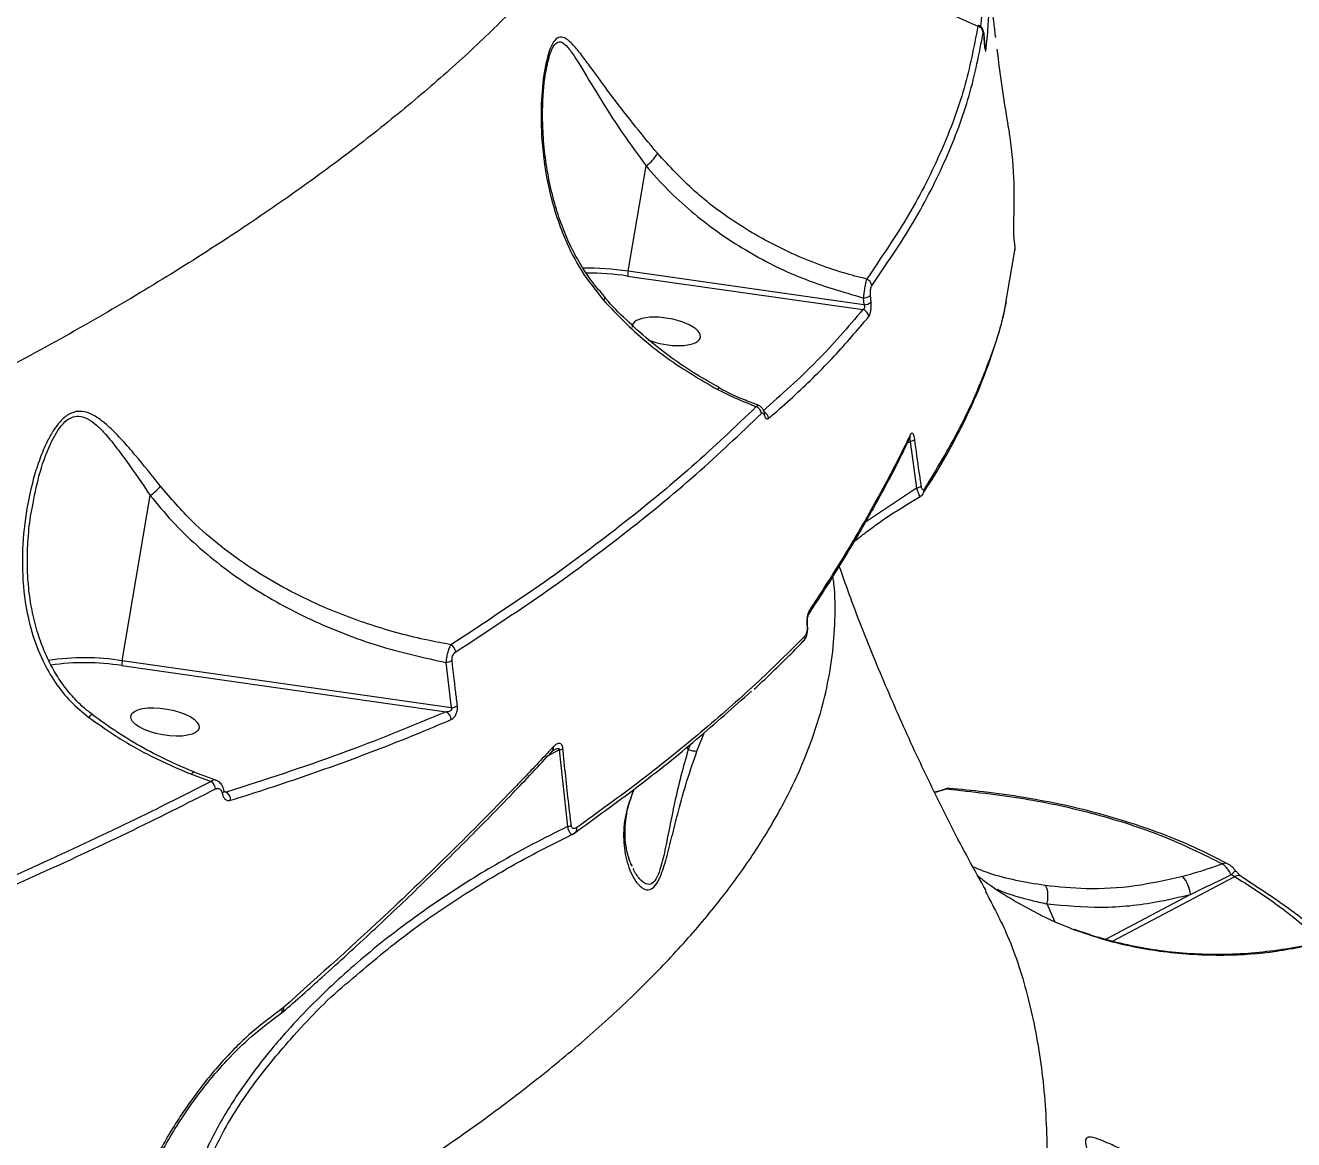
# Model space of a CAD drawing. Header units: millimetres. Extents: x -6328 to 5334, y -5037 to 4112.
# Drawn here: x -2834 to -2663.2, y 475 to 625.1 of the extents above; entities that cross this region are included whole.
import ezdxf

# ---------------------------------------------------------------- set-up
doc = ezdxf.new("R2010")
doc.units = ezdxf.units.MM
for name, color, linetype in [('DIKOM_ЗОНА', 80, 'Continuous'), ('DIKOM_ОБЪЕКТ', 7, 'Continuous'), ('DIKOM_РАЗМЕР_ЗОНА', 7, 'Continuous'), ('DIKOM_РАЗМЕР_ОБЪЕКТА', 7, 'Continuous')]:
    doc.layers.add(name, color=color, linetype=linetype)
doc.styles.add('style1', font='arial.ttf', dxfattribs={"width": 0.8})
doc.dimstyles.new('1-50', dxfattribs={"dimtxt": 300, "dimasz": 200, "dimexe": 100, "dimexo": 0, "dimgap": 100, "dimtad": 1, "dimtxsty": 'style1', "dimcen": 200, "dimclrd": 7, "dimclre": 7, "dimclrt": 7, "dimadec": 1, "dimazin": 2, "dimtfac": 1, "dimtmove": 0, "dimatfit": 2, "dimfxl": 0, "dimlwd": 25, "dimlwe": 18, "dimarcsym": 0})

# ---------------------------------------------------------------- blocks, each defined once
blk = doc.blocks.new('*D0')
at = {"layer": 'Defpoints', "color": 0, "transparency": 16777216}
for p in [(-3539.45, 760.32), (3333.52, 448.13), (3333.52, -4437.11)]:
    blk.add_point(p, dxfattribs=at)
at = {"layer": 'DIKOM_РАЗМЕР_ОБЪЕКТА', "color": 7, "lineweight": 18, "transparency": 16777216}
for p, q in [((-3539.45, 760.32), (-3539.45, -4537.11)), ((3333.52, 448.13), (3333.52, -4537.11))]:
    blk.add_line(p, q, dxfattribs=at)
at = {"layer": 'DIKOM_РАЗМЕР_ОБЪЕКТА', "color": 7, "lineweight": 25, "transparency": 16777216}
blk.add_line((-3339.45, -4437.11), (3133.52, -4437.11), dxfattribs=at)
at = {"layer": 'DIKOM_РАЗМЕР_ОБЪЕКТА', "color": 7, "transparency": 16777216}
for points in [[(-3339.45, -4403.77), (-3339.45, -4470.44), (-3539.45, -4437.11)], [(3133.52, -4403.77), (3133.52, -4470.44), (3333.52, -4437.11)]]:
    blk.add_solid(points, dxfattribs=at)
at = {"layer": 'DIKOM_РАЗМЕР_ОБЪЕКТА', "color": 7, "transparency": 16777216, "insert": (-102.96, -4183.94), "char_height": 300, "attachment_point": 5, "style": 'style1'}
blk.add_mtext('6900', dxfattribs=at)
blk = doc.blocks.new('*D1')
at = {"layer": 'Defpoints', "color": 0, "transparency": 16777216}
for p in [(-5040.91, 625.75), (5333.52, 448.13), (5333.52, -4936.78)]:
    blk.add_point(p, dxfattribs=at)
at = {"layer": 'DIKOM_РАЗМЕР_ЗОНА', "color": 7, "lineweight": 18, "transparency": 16777216}
for p, q in [((-5040.91, 625.75), (-5040.91, -5036.78)), ((5333.52, 448.13), (5333.52, -5036.78))]:
    blk.add_line(p, q, dxfattribs=at)
at = {"layer": 'DIKOM_РАЗМЕР_ЗОНА', "color": 7, "lineweight": 25, "transparency": 16777216}
blk.add_line((-4840.91, -4936.78), (5133.52, -4936.78), dxfattribs=at)
at = {"layer": 'DIKOM_РАЗМЕР_ЗОНА', "color": 7, "transparency": 16777216}
for points in [[(-4840.91, -4903.45), (-4840.91, -4970.11), (-5040.91, -4936.78)], [(5133.52, -4903.45), (5133.52, -4970.11), (5333.52, -4936.78)]]:
    blk.add_solid(points, dxfattribs=at)
at = {"layer": 'DIKOM_РАЗМЕР_ЗОНА', "color": 7, "transparency": 16777216, "insert": (-104.69, -4683.61), "char_height": 300, "attachment_point": 5, "style": 'style1'}
blk.add_mtext('10400', dxfattribs=at)
blk = doc.blocks.new('*D2')
at = {"layer": 'Defpoints', "color": 0, "transparency": 16777216}
for p in [(-5303.77, 2121.42), (-1621.11, 2121.42), (560.33, -2395.62)]:
    blk.add_point(p, dxfattribs=at)
at = {"layer": 'DIKOM_РАЗМЕР_ОБЪЕКТА', "color": 7, "lineweight": 18, "transparency": 16777216}
for p, q in [((-1621.11, 2121.42), (-5403.77, 2121.42)), ((560.33, -2395.62), (-5403.77, -2395.62))]:
    blk.add_line(p, q, dxfattribs=at)
at = {"layer": 'DIKOM_РАЗМЕР_ОБЪЕКТА', "color": 7, "lineweight": 25, "transparency": 16777216}
blk.add_line((-5303.77, -2195.62), (-5303.77, 1921.42), dxfattribs=at)
at = {"layer": 'DIKOM_РАЗМЕР_ОБЪЕКТА', "color": 7, "transparency": 16777216}
for points in [[(-5337.11, 1921.42), (-5270.44, 1921.42), (-5303.77, 2121.42)], [(-5337.11, -2195.62), (-5270.44, -2195.62), (-5303.77, -2395.62)]]:
    blk.add_solid(points, dxfattribs=at)
at = {"layer": 'DIKOM_РАЗМЕР_ОБЪЕКТА', "color": 7, "transparency": 16777216, "insert": (-5556.94, -137.1), "char_height": 300, "attachment_point": 5, "rotation": 90, "style": 'style1'}
blk.add_mtext('4500', dxfattribs=at)
blk = doc.blocks.new('*D3')
at = {"layer": 'Defpoints', "color": 0, "transparency": 16777216}
for p in [(-1814.92, 4111.71), (-5877.98, -3895.62), (33.33, -3895.62)]:
    blk.add_point(p, dxfattribs=at)
at = {"layer": 'DIKOM_РАЗМЕР_ЗОНА', "color": 7, "lineweight": 18, "transparency": 16777216}
for p, q in [((-1814.92, 4111.71), (-5977.98, 4111.71)), ((33.33, -3895.62), (-5977.98, -3895.62))]:
    blk.add_line(p, q, dxfattribs=at)
at = {"layer": 'DIKOM_РАЗМЕР_ЗОНА', "color": 7, "lineweight": 25, "transparency": 16777216}
blk.add_line((-5877.98, 3911.71), (-5877.98, -3695.62), dxfattribs=at)
at = {"layer": 'DIKOM_РАЗМЕР_ЗОНА', "color": 7, "transparency": 16777216}
for points in [[(-5911.31, 3911.71), (-5844.65, 3911.71), (-5877.98, 4111.71)], [(-5911.31, -3695.62), (-5844.65, -3695.62), (-5877.98, -3895.62)]]:
    blk.add_solid(points, dxfattribs=at)
at = {"layer": 'DIKOM_РАЗМЕР_ЗОНА', "color": 7, "transparency": 16777216, "insert": (-6131.15, 108.05), "char_height": 300, "attachment_point": 5, "rotation": 90, "style": 'style1'}
blk.add_mtext('8000', dxfattribs=at)

msp = doc.modelspace()

# ---------------------------------------------------------------- linework, layer by layer
at = {"layer": 'DIKOM_ЗОНА', "color": 3, "lineweight": 15}
msp.add_lwpolyline([(-2227.791, 4022.501, -0.4004134), (-924.694, 3567.218), (-783.266, 3290.817), (-574.315, 2882.448, 0.2815691), (-351.757, 2746.326), (3559.672, 2746.326, -0.2314536), (4743.738, 2167.188, -0.5747587), (2938.453, -2322.602, 0.3441492), (2725.867, -2545.064, -0.3852766), (1233.33, -3895.616), (300.314, -3895.616, -0.3636017), (-860.648, -2922.741, 0.3636017), (-1106.793, -2716.473), (-1724.025, -2716.473, -0.3491545), (-2514.764, -2087.631, 0.3242764), (-2736.03, -1894.92, -0.3882716), (-5040.908, 625.746), (-5040.908, 2102.661, -0.2943872), (-4453.774, 3013.453), (-2227.791, 4022.501)], format="xyb", dxfattribs=at)
at = {"layer": 'DIKOM_ОБЪЕКТ', "color": 7, "linetype": 'Continuous', "lineweight": 15}
for p, q in [((-2704.899, 623.553), (-2704.9, 623.528)), ((-2704.9, 623.528), (-2704.83, 622.57)), ((-2704.826, 622.596), (-2704.898, 623.553)), ((-2704.829, 622.596), (-2704.83, 622.57)), ((-2752.829, 591.961), (-2750.429, 606.144)), ((-2700.772, 595.02), (-2701.909, 588.214)), ((-2700.768, 594.783), (-2700.761, 594.818)), ((-2752.907, 591.308), (-2721.225, 586.786)), ((-2721.08, 587.429), (-2752.829, 591.961)), ((-2721.163, 588.36), (-2721.08, 587.429)), ((-2720.12, 587.793), (-2720.203, 588.722)), ((-2715.223, 568.825), (-2714.87, 569.013)), ((-2714.906, 569.432), (-2714.916, 569.412)), ((-2714.87, 569.013), (-2713.984, 562.73)), ((-2713.984, 562.73), (-2720.874, 558.151)), ((-2820.969, 539.47), (-2817.197, 561.757)), ((-2729.234, 542.092), (-2729.251, 542.075)), ((-2821.046, 538.818), (-2777.353, 532.582)), ((-2776.653, 533.145), (-2820.969, 539.47)), ((-2777.37, 539.246), (-2776.653, 533.145)), ((-2743.564, 527.314), (-2742.531, 529.844)), ((-2744.742, 527.511), (-2744.896, 527.865)), ((-2744.445, 528.226), (-2744.742, 527.511)), ((-2763.601, 526.692), (-2762.135, 527.468)), ((-2762.135, 527.468), (-2761.013, 517.125)), ((-2808.387, 523.403), (-2811.316, 524.465)), ((-2811.666, 524.188), (-2808.986, 523.211)), ((-2806.97, 521.768), (-2807.24, 521.844)), ((-2711.563, 521.725), (-2709.966, 522.203)), ((-2760.313, 516.085), (-2760.272, 516.116)), ((-2752.301, 511.825), (-2752.406, 512.069)), ((-2687.61, 501.701), (-2671.141, 510.42)), ((-2677.114, 507.998), (-2688.563, 501.936)), ((-2695.374, 504.329), (-2696.417, 506.726)), ((-2799.69, 491.901), (-2799.275, 492.213)), ((-2799.271, 492.748), (-2799.49, 492.573)), ((-2799.241, 492.774), (-2799.271, 492.748))]:
    msp.add_line(p, q, dxfattribs=at)
at = {"layer": 'DIKOM_ОБЪЕКТ', "color": 7, "linetype": 'Continuous', "lineweight": 15, "flags": 128}
for points in [[(-2700.772, 595.02), (-2700.759, 594.877), (-2700.764, 594.783)], [(-2740.546, 576.191), (-2740.578, 576.193), (-2740.67, 576.14), (-2740.795, 576.016)], [(-2728.749, 544.261), (-2728.687, 544.333), (-2728.678, 544.38)], [(-2807.266, 521.942), (-2807.265, 521.922), (-2807.29, 521.816), (-2807.371, 521.708), (-2807.504, 521.605)], [(-2671.633, 510.655), (-2671.495, 510.775), (-2671.367, 510.887), (-2671.254, 510.985), (-2671.159, 511.066), (-2671.087, 511.128), (-2671.041, 511.167), (-2671.02, 511.184), (-2671.027, 511.177)]]:
    msp.add_lwpolyline(points, dxfattribs=at)
at = {"layer": 'DIKOM_ОБЪЕКТ', "color": 7, "linetype": 'Continuous', "lineweight": 15}
for centre, radius, start, end in [((-2705.987, 624.019), 0.973, 5.5219, 75.38243), ((-2705.525, 621.653), 0.884, 5.01788, 30.97249), ((-2752.817, 609.862), 4.419, 302.71977, 332.86501), ((-2758.315, 554.432), 37.927, 81.68456, 90.92649), ((-2758.249, 554.675), 37.021, 81.70281, 90.31365), ((-2747.542, 591.005), 5.373, 169.75549, 176.76355), ((-2721.082, 589.888), 1.071, 5.83297, 70.0994), ((-2756.675, 588.71), 0.82, 308.46897, 329.93022), ((-2721.133, 589.738), 1.378, 268.75595, 312.47186), ((-2721.054, 588.81), 1.381, 268.92086, 312.57984), ((-2721.491, 585.743), 1.076, 5.57631, 75.67839), ((-2736.018, 572.67), 1.129, 5.89464, 67.0504), ((-2735.039, 572.044), 1.109, 4.12241, 60.52963), ((-2734.939, 572.744), 0.501, 333.61387, 14.57481), ((-2715.585, 569.755), 0.752, 334.56158, 10.84649), ((-2715.035, 570.189), 1.188, 278.0035, 312.08746), ((-2820.01, 566.23), 5.284, 302.16225, 322.34037), ((-2714.173, 563.911), 1.195, 279.08642, 313.14822), ((-2713.809, 562.443), 0.837, 325.94575, 9.85908), ((-2729.106, 546.105), 0.701, 326.32472, 14.02262), ((-2777.328, 540.535), 1.269, 5.87033, 60.26221), ((-2729.821, 542.646), 0.807, 316.65797, 10.37789), ((-2826.125, 507.349), 32.533, 80.88166, 98.47398), ((-2826.055, 506.996), 32.214, 81.05492, 98.13117), ((-2815.682, 538.515), 5.373, 169.75549, 176.76355), ((-2777.475, 541.08), 1.837, 273.28126, 300.45479), ((-2776.791, 534.994), 1.855, 274.26148, 301.27907), ((-2824.496, 531.264), 1.118, 119.0468, 149.34162), ((-2777.87, 531.515), 1.185, 1.3529, 64.16724), ((-2763.528, 527.664), 0.621, 319.14871, 17.90034), ((-2762.413, 529.163), 1.718, 279.3065, 297.71529), ((-2743.673, 530.281), 2.968, 248.90102, 272.10401), ((-2811.235, 524.011), 0.466, 99.12487, 157.60723), ((-2809.774, 522.07), 1.387, 5.78928, 55.39464), ((-2807.6, 520.711), 1.231, 358.5562, 59.18744), ((-2709.616, 521.508), 0.779, 86.42794, 116.75183), ((-2761.336, 518.81), 1.716, 280.86079, 299.36131), ((-2760.492, 516.829), 0.742, 307.49531, 12.49484), ((-2672.426, 511.299), 0.886, 62.61778, 112.96749), ((-2681.464, 507.583), 4.369, 5.45093, 40.39051), ((-2670.692, 509.662), 0.881, 59.91089, 120.62894), ((-2670.672, 509.733), 0.81, 37.0958, 58.61629), ((-2799.772, 492.506), 0.557, 319.00546, 25.73313), ((-2799.764, 492.536), 0.574, 319.16315, 24.48369)]:
    msp.add_arc(centre, radius, start, end, dxfattribs=at)
for start_param, end_param in [(3.0476934, 6.3965996), (1.071861, 3.0476934)]:
    msp.add_ellipse((-2747.697, 583.845), major_axis=(-4.6, 0.794), ratio=0.3793946, start_param=start_param, end_param=end_param, dxfattribs=at)
msp.add_ellipse((-2815.214, 531.224), major_axis=(-4.6, 0.794), ratio=0.3793946, dxfattribs=at)
for points, knots in [([(-2741.589, 676.947), (-2741.65, 676.049), (-2741.805, 673.735), (-2742.483, 669.949), (-2743.702, 665.101), (-2745.871, 658.955), (-2749.485, 651.468), (-2754.756, 643.121), (-2761.322, 634.68), (-2768.387, 627.034), (-2775.523, 620.226), (-2782.379, 614.27), (-2789.863, 608.307), (-2797.966, 602.354), (-2806.715, 596.402), (-2816.073, 590.485), (-2826.039, 584.612), (-2836.381, 578.918), (-2847.046, 573.412), (-2857.997, 568.093), (-2869.405, 562.878), (-2880.303, 558.184), (-2890.542, 553.998), (-2900.033, 550.287), (-2909.75, 546.659), (-2920.806, 542.698), (-2928.784, 540.033), (-2933.358, 538.505)], [0, 0, 0, 0, 0.0193781, 0.0499791, 0.08058, 0.1217409, 0.1783295, 0.2351182, 0.2923133, 0.3497134, 0.3899824, 0.4303929, 0.4708743, 0.5118681, 0.552935, 0.5945227, 0.6361858, 0.6780004, 0.7177187, 0.7574371, 0.7974154, 0.8373938, 0.8677486, 0.8981035, 0.9285727, 0.9590419, 1, 1, 1, 1]), ([(-2732.246, 645.984), (-2731.464, 644.908), (-2729.114, 641.674), (-2724.482, 636.714), (-2718.468, 631.784), (-2712.164, 627.784), (-2707.894, 625.907), (-2705.741, 624.96)], [0, 0, 0, 0, 0.1161126, 0.348861, 0.5873476, 0.791863, 1, 1, 1, 1]), ([(-2705.676, 639.132), (-2705.37, 636.339), (-2704.846, 631.552), (-2705.212, 626.889), (-2705.365, 624.947)], [0, 0, 0, 0, 0.5834483, 1, 1, 1, 1]), ([(-2704.645, 621.73), (-2704.615, 621.991), (-2704.468, 623.296), (-2704.208, 626.679), (-2704.142, 631.927), (-2704.603, 636.182), (-2704.833, 638.311)], [0, 0, 0, 0, 0.0480633, 0.2403249, 0.6198809, 1, 1, 1, 1]), ([(-2703.328, 623.427), (-2703.403, 624.058), (-2703.819, 627.581), (-2704.209, 631.276), (-2704.404, 634.299), (-2704.415, 634.481)], [0, 0, 0, 0, 0.1703136, 0.9500213, 1, 1, 1, 1]), ([(-2748.885, 607.846), (-2750.025, 609.218), (-2752.34, 611.999), (-2755.317, 615.894), (-2757.509, 618.92), (-2759.096, 621.074), (-2760.259, 622.513), (-2761.291, 623.447), (-2762.191, 623.568), (-2762.89, 622.943), (-2763.42, 621.815), (-2763.818, 620.445), (-2764.293, 618.075), (-2764.623, 614.437), (-2764.526, 609.047), (-2763.81, 604.044), (-2762.612, 599.598), (-2761.237, 595.91), (-2759.247, 591.916), (-2757.202, 589.363), (-2756.164, 588.067)], [0, 0, 0, 0, 0.0820687, 0.1664748, 0.2508371, 0.2940036, 0.3376005, 0.3839912, 0.4157853, 0.4428447, 0.469835, 0.4939799, 0.5187256, 0.588613, 0.6603826, 0.7589133, 0.8094734, 0.8604908, 0.9291629, 1, 1, 1, 1]), ([(-2705.741, 624.96), (-2706.269, 622.183), (-2707.327, 616.619), (-2710.523, 608.13), (-2714.809, 599.548), (-2718.746, 593.782), (-2720.718, 590.895)], [0, 0, 0, 0, 0.2481019, 0.4969506, 0.748088, 1, 1, 1, 1]), ([(-2720.017, 589.997), (-2718.071, 592.845), (-2714.173, 598.549), (-2709.877, 607.101), (-2706.634, 615.647), (-2705.557, 621.288), (-2705.018, 624.112)], [0, 0, 0, 0, 0.248104, 0.4969539, 0.7480901, 1, 1, 1, 1]), ([(-2705.628, 625.04), (-2705.644, 625.051), (-2705.675, 625.07), (-2705.719, 624.996), (-2705.741, 624.96)], [0, 0, 0, 0, 0.5161268, 1, 1, 1, 1]), ([(-2704.9, 623.55), (-2704.902, 623.59), (-2704.915, 623.786), (-2704.947, 624.066), (-2704.982, 624.294), (-2705.058, 624.529), (-2705.178, 624.741), (-2705.362, 624.94), (-2705.535, 625.017), (-2705.618, 625.055)], [0, 0, 0, 0, 0.0601178, 0.2983309, 0.5011065, 0.6064502, 0.7212531, 0.8669135, 1, 1, 1, 1]), ([(-2705.018, 624.112), (-2705.013, 624.135), (-2705.003, 624.189), (-2704.981, 624.18), (-2704.954, 624.063), (-2704.925, 623.839), (-2704.909, 623.631), (-2704.9, 623.528)], [0, 0, 0, 0, 0.1487883, 0.348726, 0.5573402, 0.7790756, 1, 1, 1, 1]), ([(-2763.894, 618.899), (-2763.728, 619.742), (-2763.468, 621.067), (-2762.874, 622.388), (-2762.273, 622.947), (-2761.543, 622.768), (-2760.703, 621.852), (-2759.745, 620.408), (-2758.325, 618.053), (-2756.364, 614.777), (-2753.642, 610.569), (-2751.508, 607.63), (-2750.429, 606.144)], [0, 0, 0, 0, 0.0823651, 0.1295199, 0.1762862, 0.2328068, 0.3085654, 0.3940863, 0.4808239, 0.6591734, 0.8276746, 1, 1, 1, 1]), ([(-2704.749, 621.887), (-2704.749, 621.886), (-2704.748, 621.881), (-2704.754, 621.908), (-2704.768, 621.988), (-2704.793, 622.181), (-2704.816, 622.408), (-2704.827, 622.581), (-2704.83, 622.627)], [0, 0, 0, 0, 0.0037152, 0.1222603, 0.2989699, 0.5456424, 0.8800228, 1, 1, 1, 1]), ([(-2704.83, 622.57), (-2704.818, 622.42), (-2704.793, 622.121), (-2704.748, 621.793), (-2704.705, 621.613), (-2704.668, 621.586), (-2704.652, 621.683), (-2704.645, 621.73)], [0, 0, 0, 0, 0.2064329, 0.4133682, 0.6142245, 0.8134774, 1, 1, 1, 1]), ([(-2701.671, 611.829), (-2701.95, 613.498), (-2702.504, 616.816), (-2702.924, 620.195), (-2703.132, 621.873)], [0, 0, 0, 0, 0.5032607, 1, 1, 1, 1]), ([(-2755.87, 588.378), (-2756.375, 588.954), (-2757.486, 590.22), (-2758.984, 592.392), (-2760.389, 594.85), (-2761.559, 597.511), (-2762.567, 600.398), (-2763.38, 603.528), (-2763.976, 606.909), (-2764.309, 610.236), (-2764.395, 613.33), (-2764.28, 615.917), (-2764.1, 617.758), (-2763.939, 618.657), (-2763.896, 618.897)], [0, 0, 0, 0, 0.0686505, 0.1509619, 0.2360742, 0.3230728, 0.4131735, 0.5131432, 0.6176146, 0.727909, 0.8211727, 0.9056495, 0.9747718, 1, 1, 1, 1]), ([(-2701.725, 611.82), (-2701.626, 611.214), (-2701.198, 608.595), (-2700.801, 603.817), (-2700.901, 599.502), (-2700.951, 597.343)], [0, 0, 0, 0, 0.1306919, 0.5650238, 1, 1, 1, 1]), ([(-2720.718, 590.895), (-2721.766, 591.168), (-2725.383, 592.111), (-2731.398, 594.427), (-2738.117, 598.171), (-2744.079, 602.641), (-2747.272, 606.1), (-2748.885, 607.846)], [0, 0, 0, 0, 0.0953049, 0.3289405, 0.5680093, 0.7817927, 1, 1, 1, 1]), ([(-2750.429, 606.144), (-2749.485, 605.074), (-2747.591, 602.927), (-2744.357, 599.976), (-2740.84, 597.235), (-2735.971, 594.076), (-2729.5, 590.786), (-2723.965, 589.176), (-2721.163, 588.36)], [0, 0, 0, 0, 0.1259502, 0.2528128, 0.3825023, 0.5131454, 0.7535727, 1, 1, 1, 1]), ([(-2700.951, 597.343), (-2700.952, 597.259), (-2700.953, 597.09), (-2700.923, 596.672), (-2700.883, 596.285), (-2700.853, 596.051), (-2700.844, 595.984)], [0, 0, 0, 0, 0.2927471, 0.5849578, 0.8819794, 1, 1, 1, 1]), ([(-2700.844, 595.984), (-2700.834, 595.909), (-2700.81, 595.72), (-2700.783, 595.439), (-2700.766, 595.172), (-2700.77, 595.071), (-2700.772, 595.02)], [0, 0, 0, 0, 0.1835804, 0.4626516, 0.7309778, 1, 1, 1, 1]), ([(-2720.718, 590.895), (-2720.751, 590.784), (-2720.819, 590.56), (-2720.934, 590.011), (-2721.041, 589.378), (-2721.119, 588.804), (-2721.151, 588.48), (-2721.163, 588.36)], [0, 0, 0, 0, 0.2193575, 0.4388247, 0.6560351, 0.873298, 1, 1, 1, 1]), ([(-2720.203, 588.722), (-2720.208, 588.809), (-2720.22, 588.992), (-2720.207, 589.296), (-2720.167, 589.594), (-2720.101, 589.849), (-2720.045, 589.947), (-2720.017, 589.997)], [0, 0, 0, 0, 0.1798431, 0.3800933, 0.581207, 0.7906976, 1, 1, 1, 1]), ([(-2756.164, 588.067), (-2755.252, 587.094), (-2752.578, 584.239), (-2747.542, 579.971), (-2743.063, 577.345), (-2740.795, 576.016)], [0, 0, 0, 0, 0.2035485, 0.5968373, 1, 1, 1, 1]), ([(-2740.517, 576.239), (-2741.569, 576.824), (-2743.771, 578.051), (-2746.967, 580.228), (-2750.128, 582.677), (-2753.096, 585.373), (-2755.022, 587.278), (-2755.903, 588.315), (-2755.92, 588.335)], [0, 0, 0, 0, 0.1846375, 0.3865864, 0.5894432, 0.7927859, 0.9960492, 1, 1, 1, 1]), ([(-2720.42, 585.848), (-2720.374, 585.921), (-2720.282, 586.067), (-2720.177, 586.459), (-2720.113, 586.92), (-2720.093, 587.387), (-2720.112, 587.664), (-2720.12, 587.793)], [0, 0, 0, 0, 0.2131431, 0.4264747, 0.630601, 0.8289228, 1, 1, 1, 1]), ([(-2713.021, 562.184), (-2712.522, 562.947), (-2711.081, 565.153), (-2709.031, 568.798), (-2706.855, 573.112), (-2705.004, 577.405), (-2703.486, 581.675), (-2702.444, 585.169), (-2702.023, 587.232), (-2701.889, 587.888)], [0, 0, 0, 0, 0.088592, 0.2561787, 0.4235739, 0.590439, 0.7566509, 0.9227228, 1, 1, 1, 1]), ([(-2701.909, 588.214), (-2701.969, 587.833), (-2702.452, 584.798), (-2704.467, 579.001), (-2707.944, 570.835), (-2711.302, 565.338), (-2712.984, 562.586)], [0, 0, 0, 0, 0.0452783, 0.3614632, 0.680286, 1, 1, 1, 1]), ([(-2721.225, 586.786), (-2723.224, 584.439), (-2727.226, 579.739), (-2732.21, 575.316), (-2734.705, 573.102)], [0, 0, 0, 0, 0.4993566, 1, 1, 1, 1]), ([(-2721.08, 587.429), (-2721.058, 587.384), (-2721.019, 587.305), (-2720.998, 587.198), (-2720.993, 587.101), (-2721.002, 587.034), (-2721.03, 586.949), (-2721.062, 586.898), (-2721.129, 586.828), (-2721.182, 586.805), (-2721.225, 586.786)], [0, 0, 0, 0, 0.1793224, 0.3191654, 0.36903, 0.5165529, 0.5564664, 0.716577, 0.7656539, 1, 1, 1, 1]), ([(-2733.932, 572.123), (-2733.685, 572.335), (-2732.451, 573.39), (-2729.377, 576.146), (-2724.967, 580.47), (-2721.936, 584.054), (-2720.42, 585.848)], [0, 0, 0, 0, 0.0480628, 0.2403225, 0.6198794, 1, 1, 1, 1]), ([(-2740.795, 576.016), (-2739.309, 575.296), (-2737.594, 574.466), (-2735.815, 573.799), (-2735.578, 573.71)], [0, 0, 0, 0, 0.8666345, 1, 1, 1, 1]), ([(-2735.273, 573.889), (-2735.951, 574.139), (-2737.586, 574.742), (-2739.342, 575.54), (-2740.386, 576.114), (-2740.536, 576.197)], [0, 0, 0, 0, 0.3775995, 0.9102697, 1, 1, 1, 1]), ([(-2815.827, 563.001), (-2816.964, 564.434), (-2818.685, 566.601), (-2820.941, 569.182), (-2822.507, 570.794), (-2823.956, 572.022), (-2825.312, 572.854), (-2826.788, 573.22), (-2828.262, 572.748), (-2829.477, 571.611), (-2830.438, 570.231), (-2831.354, 568.492), (-2832.214, 566.365), (-2833.248, 563.035), (-2834.143, 558.598), (-2834.559, 553.052), (-2834.225, 547.91), (-2833.239, 543.33), (-2831.871, 539.691), (-2830.06, 536.536), (-2828.007, 533.927), (-2826.29, 532.517), (-2825.458, 531.834)], [0, 0, 0, 0, 0.0866941, 0.1311764, 0.1760726, 0.2081975, 0.2409001, 0.2744194, 0.3082509, 0.337742, 0.3650519, 0.393035, 0.4327007, 0.4727589, 0.5545429, 0.6396923, 0.7264108, 0.7889965, 0.8528476, 0.9020912, 0.9525885, 1, 1, 1, 1]), ([(-2833.077, 560.205), (-2832.809, 561.59), (-2832.245, 564.507), (-2831.113, 567.787), (-2829.994, 569.991), (-2829.179, 571.208), (-2828.175, 572.166), (-2827.33, 572.439), (-2826.446, 572.432), (-2825.549, 572.099), (-2824.43, 571.241), (-2823.212, 570.006), (-2821.861, 568.354), (-2819.827, 565.608), (-2818.254, 563.305), (-2817.197, 561.757)], [0, 0, 0, 0, 0.12786, 0.2691543, 0.3155291, 0.3628168, 0.4141766, 0.4645963, 0.4742083, 0.5343333, 0.5905755, 0.6480383, 0.734272, 0.8213731, 1, 1, 1, 1]), ([(-2735.578, 573.71), (-2738.398, 571.012), (-2744.046, 565.608), (-2753.88, 557.554), (-2764.632, 549.538), (-2772.672, 544.273), (-2776.698, 541.637)], [0, 0, 0, 0, 0.2482753, 0.4972305, 0.7482641, 1, 1, 1, 1]), ([(-2776.065, 540.665), (-2772.088, 543.268), (-2764.125, 548.482), (-2753.39, 556.472), (-2743.48, 564.575), (-2737.759, 570.046), (-2734.895, 572.786)], [0, 0, 0, 0, 0.2482771, 0.497233, 0.7482654, 1, 1, 1, 1]), ([(-2735.285, 573.856), (-2735.343, 573.86), (-2735.432, 573.866), (-2735.54, 573.75), (-2735.578, 573.71)], [0, 0, 0, 0, 0.6518822, 1, 1, 1, 1]), ([(-2734.463, 572.867), (-2734.48, 572.934), (-2734.537, 573.155), (-2734.726, 573.468), (-2735.003, 573.752), (-2735.218, 573.82), (-2735.288, 573.842)], [0, 0, 0, 0, 0.1557161, 0.5189767, 0.8446937, 1, 1, 1, 1]), ([(-2734.895, 572.786), (-2734.878, 572.801), (-2734.816, 572.855), (-2734.706, 572.868), (-2734.579, 572.764), (-2734.52, 572.602), (-2734.49, 572.521)], [0, 0, 0, 0, 0.1085438, 0.3983746, 0.6996392, 1, 1, 1, 1]), ([(-2734.49, 572.521), (-2734.448, 572.407), (-2734.365, 572.179), (-2734.184, 572.031), (-2734.033, 572.046), (-2733.951, 572.109), (-2733.932, 572.123)], [0, 0, 0, 0, 0.3053848, 0.6114671, 0.9125837, 1, 1, 1, 1]), ([(-2734.436, 572.817), (-2734.437, 572.82), (-2734.44, 572.824), (-2734.451, 572.864), (-2734.455, 572.878)], [0, 0, 0, 0, 0.6339545, 1, 1, 1, 1]), ([(-2728.537, 545.722), (-2727.459, 547.364), (-2725.112, 550.94), (-2721.832, 556.377), (-2718.662, 562.026), (-2716.369, 566.373), (-2715.226, 568.814), (-2714.94, 569.424)], [0, 0, 0, 0, 0.2037894, 0.4436628, 0.6825744, 0.920554, 1, 1, 1, 1]), ([(-2714.846, 569.897), (-2715, 569.579), (-2715.77, 567.989), (-2717.876, 563.827), (-2721.457, 557.341), (-2725.301, 551.036), (-2727.737, 547.325), (-2728.426, 546.275)], [0, 0, 0, 0, 0.0413727, 0.2068703, 0.53815, 0.8694302, 1, 1, 1, 1]), ([(-2715.167, 569.198), (-2715.147, 569.21), (-2715.082, 569.25), (-2714.995, 569.273), (-2714.923, 569.268), (-2714.884, 569.247), (-2714.858, 569.212), (-2714.847, 569.156), (-2714.85, 569.088), (-2714.863, 569.039), (-2714.87, 569.013)], [0, 0, 0, 0, 0.1189798, 0.3969087, 0.5257164, 0.6077089, 0.7035057, 0.7938576, 0.8915252, 1, 1, 1, 1]), ([(-2714.239, 569.307), (-2714.259, 569.434), (-2714.3, 569.687), (-2714.397, 569.963), (-2714.51, 570.122), (-2714.635, 570.156), (-2714.751, 570.072), (-2714.818, 569.948), (-2714.846, 569.897)], [0, 0, 0, 0, 0.1643489, 0.329157, 0.4897515, 0.661608, 0.8613781, 1, 1, 1, 1]), ([(-2713.355, 563.039), (-2713.448, 563.664), (-2713.758, 565.749), (-2714.041, 567.842), (-2714.239, 569.307)], [0, 0, 0, 0, 0.2996328, 1, 1, 1, 1]), ([(-2776.698, 541.637), (-2777.724, 541.828), (-2781.363, 542.504), (-2787.525, 544.178), (-2794.038, 546.687), (-2799.386, 549.355), (-2803.682, 551.925), (-2807.758, 554.868), (-2811.961, 558.474), (-2814.434, 561.371), (-2815.827, 563.001)], [0, 0, 0, 0, 0.0672692, 0.2386087, 0.4121732, 0.520863, 0.630243, 0.7420328, 0.8547814, 1, 1, 1, 1]), ([(-2713.984, 562.73), (-2713.926, 562.548), (-2713.809, 562.184), (-2713.66, 561.805), (-2713.554, 561.599), (-2713.527, 561.612), (-2713.515, 561.618)], [0, 0, 0, 0, 0.2691869, 0.5385196, 0.8059387, 1, 1, 1, 1]), ([(-2713.51, 561.611), (-2713.465, 561.634), (-2713.326, 561.708), (-2713.193, 561.851), (-2713.129, 561.962), (-2713.113, 561.99)], [0, 0, 0, 0, 0.2596912, 0.8074437, 1, 1, 1, 1]), ([(-2712.984, 562.586), (-2712.988, 562.58), (-2713.019, 562.534), (-2713.079, 562.486), (-2713.163, 562.505), (-2713.241, 562.606), (-2713.31, 562.787), (-2713.34, 562.955), (-2713.355, 563.039)], [0, 0, 0, 0, 0.0354343, 0.257347, 0.4482178, 0.6281242, 0.8143664, 1, 1, 1, 1]), ([(-2817.197, 561.757), (-2816.24, 560.58), (-2814.317, 558.217), (-2810.963, 554.971), (-2807.292, 551.946), (-2803.362, 549.228), (-2799.254, 546.821), (-2794.994, 544.707), (-2790.541, 542.867), (-2784.71, 540.854), (-2780.241, 539.875), (-2777.37, 539.246)], [0, 0, 0, 0, 0.1002261, 0.2013165, 0.3048778, 0.409185, 0.5093687, 0.6100991, 0.7124192, 0.8152392, 1, 1, 1, 1]), ([(-2720.981, 556.634), (-2720.941, 556.666), (-2719.696, 557.665), (-2717.213, 559.357), (-2714.704, 560.876), (-2713.505, 561.602)], [0, 0, 0, 0, 0.017265, 0.5303676, 1, 1, 1, 1]), ([(-2825.02, 532.264), (-2825.421, 532.567), (-2826.406, 533.313), (-2827.796, 534.757), (-2829.221, 536.564), (-2830.488, 538.628), (-2831.571, 540.932), (-2832.479, 543.507), (-2833.178, 546.328), (-2833.623, 549.375), (-2833.8, 552.583), (-2833.671, 555.939), (-2833.419, 558.503), (-2833.129, 559.926), (-2833.073, 560.203)], [0, 0, 0, 0, 0.0479046, 0.1177845, 0.1919925, 0.2705997, 0.353764, 0.4417386, 0.5388931, 0.6397816, 0.7452899, 0.8559389, 0.9719411, 1, 1, 1, 1]), ([(-2722.399, 555.507), (-2722.079, 555.787), (-2721.636, 556.175), (-2721.156, 556.51), (-2721.023, 556.602)], [0, 0, 0, 0, 0.7227494, 1, 1, 1, 1]), ([(-2704.623, 508.502), (-2705.422, 509.927), (-2707.791, 514.152), (-2711.428, 521.34), (-2715.553, 530.047), (-2719.362, 538.904), (-2722.317, 546.287), (-2723.894, 550.769), (-2724.399, 552.206)], [0, 0, 0, 0, 0.1023738, 0.3035046, 0.5045208, 0.7052468, 0.9055165, 1, 1, 1, 1]), ([(-2816.263, 451.258), (-2812.207, 453.361), (-2804.08, 457.576), (-2792.818, 464.068), (-2782.254, 470.681), (-2773.065, 477.016), (-2765.106, 483.037), (-2758.238, 488.729), (-2751.957, 494.482), (-2746.262, 500.307), (-2741.19, 506.186), (-2736.755, 512.122), (-2732.994, 518.084), (-2729.992, 523.933), (-2727.715, 529.647), (-2726.189, 534.998), (-2725.268, 540.108), (-2724.931, 544.977), (-2724.935, 548.54), (-2725.209, 550.468), (-2725.255, 550.793)], [0, 0, 0, 0, 0.0678263, 0.1359035, 0.2041491, 0.2726499, 0.3292646, 0.3859769, 0.4431485, 0.5004214, 0.5584276, 0.6165406, 0.6751369, 0.7338447, 0.7888316, 0.8439117, 0.8925418, 0.9411718, 0.9900654, 1, 1, 1, 1]), ([(-2728.426, 546.275), (-2728.489, 546.156), (-2728.616, 545.918), (-2728.737, 545.379), (-2728.791, 544.801), (-2728.762, 544.43), (-2728.749, 544.261)], [0, 0, 0, 0, 0.2591499, 0.5177317, 0.7812284, 1, 1, 1, 1]), ([(-2728.676, 544.384), (-2728.682, 544.424), (-2728.698, 544.556), (-2728.701, 544.832), (-2728.674, 545.183), (-2728.611, 545.488), (-2728.552, 545.661), (-2728.514, 545.729), (-2728.52, 545.721), (-2728.521, 545.719)], [0, 0, 0, 0, 0.0734264, 0.2438913, 0.449138, 0.6763688, 0.8412788, 0.9629649, 1, 1, 1, 1]), ([(-2729.24, 542.099), (-2729.226, 542.109), (-2729.107, 542.194), (-2728.951, 542.483), (-2728.742, 542.981), (-2728.632, 543.669), (-2728.667, 544.161), (-2728.682, 544.379)], [0, 0, 0, 0, 0.021684, 0.1843564, 0.4226247, 0.7440907, 1, 1, 1, 1]), ([(-2728.749, 544.261), (-2728.744, 544.215), (-2728.725, 544.033), (-2728.73, 543.693), (-2728.79, 543.303), (-2728.89, 542.978), (-2728.981, 542.854), (-2729.027, 542.791)], [0, 0, 0, 0, 0.0798484, 0.318135, 0.5555822, 0.7774002, 1, 1, 1, 1]), ([(-2776.698, 541.637), (-2776.774, 541.512), (-2776.927, 541.262), (-2777.134, 540.677), (-2777.286, 540.031), (-2777.352, 539.544), (-2777.367, 539.298), (-2777.37, 539.246)], [0, 0, 0, 0, 0.2435262, 0.4875448, 0.7197754, 0.941836, 1, 1, 1, 1]), ([(-2729.027, 542.791), (-2731.2, 540.627), (-2735.55, 536.295), (-2742.948, 529.825), (-2750.933, 523.376), (-2756.821, 519.119), (-2759.767, 516.989)], [0, 0, 0, 0, 0.2489043, 0.4982428, 0.7488998, 1, 1, 1, 1]), ([(-2735.842, 535.659), (-2734.349, 537.055), (-2732.059, 539.196), (-2729.988, 541.347), (-2729.267, 542.096)], [0, 0, 0, 0, 0.6521247, 1, 1, 1, 1]), ([(-2776.544, 539.497), (-2776.548, 539.553), (-2776.558, 539.695), (-2776.526, 539.958), (-2776.428, 540.246), (-2776.268, 540.507), (-2776.137, 540.609), (-2776.065, 540.665)], [0, 0, 0, 0, 0.1207619, 0.307548, 0.5229351, 0.737447, 1, 1, 1, 1]), ([(-2775.828, 533.409), (-2775.904, 534.017), (-2776.16, 536.044), (-2776.386, 538.075), (-2776.544, 539.497)], [0, 0, 0, 0, 0.2996328, 1, 1, 1, 1]), ([(-2760.223, 516.152), (-2757.308, 518.26), (-2751.474, 522.48), (-2743.466, 528.897), (-2738.648, 533.215), (-2736.233, 535.38)], [0, 0, 0, 0, 0.3323601, 0.6652998, 1, 1, 1, 1]), ([(-2776.653, 533.145), (-2776.634, 533.111), (-2776.602, 533.053), (-2776.597, 532.961), (-2776.618, 532.885), (-2776.665, 532.812), (-2776.772, 532.719), (-2777.005, 532.616), (-2777.216, 532.595), (-2777.353, 532.582)], [0, 0, 0, 0, 0.1044812, 0.1740915, 0.2297651, 0.3047724, 0.3966989, 0.6086532, 1, 1, 1, 1]), ([(-2776.685, 531.543), (-2776.539, 531.63), (-2776.298, 531.775), (-2776.016, 532.205), (-2775.857, 532.647), (-2775.8, 533.074), (-2775.82, 533.309), (-2775.828, 533.409)], [0, 0, 0, 0, 0.3038664, 0.5023335, 0.7017042, 0.8732905, 1, 1, 1, 1]), ([(-2825.458, 531.834), (-2824.371, 531.064), (-2821.676, 529.153), (-2817.085, 526.511), (-2813.48, 524.966), (-2811.666, 524.188)], [0, 0, 0, 0, 0.2512749, 0.6234754, 1, 1, 1, 1]), ([(-2811.3, 524.49), (-2812.352, 524.925), (-2814.676, 525.888), (-2818.145, 527.699), (-2821.702, 529.818), (-2823.935, 531.434), (-2825.044, 532.236)], [0, 0, 0, 0, 0.2177024, 0.4812131, 0.7422336, 1, 1, 1, 1]), ([(-2777.353, 532.582), (-2782.014, 530.659), (-2791.35, 526.806), (-2801.758, 523.449), (-2806.97, 521.768)], [0, 0, 0, 0, 0.4991744, 1, 1, 1, 1]), ([(-2806.37, 520.68), (-2805.932, 520.816), (-2803.744, 521.498), (-2798.133, 523.313), (-2789.785, 526.245), (-2782.151, 529.219), (-2777.89, 531.031), (-2776.685, 531.543)], [0, 0, 0, 0, 0.0413727, 0.2068702, 0.5381497, 0.8694287, 1, 1, 1, 1]), ([(-2762.937, 527.855), (-2763.261, 527.507), (-2764.884, 525.766), (-2769.192, 521.228), (-2776.112, 514.223), (-2786.4, 504.27), (-2794.394, 497.113), (-2799.241, 492.774)], [0, 0, 0, 0, 0.0299896, 0.1499527, 0.3900715, 0.6301904, 1, 1, 1, 1]), ([(-2761.614, 527.643), (-2761.629, 527.743), (-2761.659, 527.943), (-2761.772, 528.159), (-2761.941, 528.31), (-2762.214, 528.356), (-2762.569, 528.209), (-2762.816, 527.971), (-2762.937, 527.855)], [0, 0, 0, 0, 0.1098635, 0.2200424, 0.3257284, 0.4925231, 0.7537199, 1, 1, 1, 1]), ([(-2799.324, 492.154), (-2797.548, 493.721), (-2793.438, 497.346), (-2787.257, 503.033), (-2780.736, 509.216), (-2774.447, 515.404), (-2768.528, 521.426), (-2764.832, 525.373), (-2763.062, 527.263)], [0, 0, 0, 0, 0.1334518, 0.3088393, 0.4845224, 0.6606925, 0.8375408, 1, 1, 1, 1]), ([(-2763.054, 527.252), (-2763.039, 527.272), (-2762.964, 527.37), (-2762.872, 527.424), (-2762.865, 527.429), (-2762.863, 527.43)], [0, 0, 0, 0, 0.1573197, 0.7787614, 1, 1, 1, 1]), ([(-2762.862, 527.425), (-2762.749, 527.485), (-2762.558, 527.586), (-2762.325, 527.658), (-2762.195, 527.657), (-2762.143, 527.628), (-2762.126, 527.603), (-2762.118, 527.572), (-2762.116, 527.53), (-2762.128, 527.491), (-2762.135, 527.468)], [0, 0, 0, 0, 0.387287, 0.657229, 0.7871315, 0.8321154, 0.877532, 0.8902854, 0.9348404, 1, 1, 1, 1]), ([(-2760.495, 517.315), (-2760.571, 517.944), (-2760.949, 521.089), (-2761.317, 524.533), (-2761.586, 527.352), (-2761.614, 527.643)], [0, 0, 0, 0, 0.1831691, 0.9158786, 1, 1, 1, 1]), ([(-2752.078, 522.142), (-2752.497, 520.985), (-2753.355, 518.614), (-2753.545, 515.318), (-2753.072, 512.228), (-2752.148, 510.14), (-2751.222, 509.05), (-2750.535, 508.595), (-2749.778, 508.582), (-2749.015, 509.294), (-2748.268, 510.846), (-2747.566, 513.241), (-2746.837, 516.178), (-2745.986, 519.555), (-2744.947, 523.315), (-2744.027, 525.975), (-2743.564, 527.314)], [0, 0, 0, 0, 0.107821, 0.2210421, 0.337286, 0.4558856, 0.4981827, 0.5410117, 0.5880391, 0.626747, 0.6655075, 0.7228274, 0.7813397, 0.8411435, 0.9200144, 1, 1, 1, 1]), ([(-2744.742, 527.511), (-2745.081, 526.331), (-2745.764, 523.961), (-2746.563, 520.47), (-2747.249, 517.103), (-2747.847, 514.037), (-2748.419, 511.586), (-2749.036, 510.052), (-2749.691, 509.318), (-2750.493, 509.327), (-2751.327, 510.085), (-2751.906, 510.901), (-2752.14, 511.452), (-2752.162, 511.504)], [0, 0, 0, 0, 0.1278775, 0.2569477, 0.3687939, 0.4823261, 0.5834863, 0.6428685, 0.7020988, 0.7780914, 0.8793482, 0.9886285, 1, 1, 1, 1]), ([(-2808.986, 523.211), (-2812.867, 521.253), (-2820.635, 517.332), (-2832.992, 511.598), (-2845.82, 505.963), (-2854.804, 502.327), (-2859.3, 500.507)], [0, 0, 0, 0, 0.2489042, 0.4982426, 0.7488996, 1, 1, 1, 1]), ([(-2808.386, 523.379), (-2808.391, 523.383), (-2808.483, 523.456), (-2808.698, 523.404), (-2808.903, 523.267), (-2808.986, 523.211)], [0, 0, 0, 0, 0.0308339, 0.6038318, 1, 1, 1, 1]), ([(-2807.275, 521.941), (-2807.278, 521.978), (-2807.303, 522.274), (-2807.527, 522.738), (-2807.931, 523.199), (-2808.263, 523.315), (-2808.392, 523.361)], [0, 0, 0, 0, 0.0556033, 0.447522, 0.7842529, 1, 1, 1, 1]), ([(-2858.776, 499.468), (-2854.313, 501.275), (-2845.379, 504.892), (-2832.565, 510.517), (-2820.149, 516.276), (-2812.315, 520.231), (-2808.394, 522.21)], [0, 0, 0, 0, 0.2489045, 0.498243, 0.7488998, 1, 1, 1, 1]), ([(-2808.394, 522.21), (-2808.353, 522.228), (-2808.218, 522.287), (-2807.991, 522.285), (-2807.759, 522.155), (-2807.583, 521.928), (-2807.53, 521.713), (-2807.504, 521.605)], [0, 0, 0, 0, 0.1043526, 0.3453588, 0.5759422, 0.7877488, 1, 1, 1, 1]), ([(-2807.504, 521.605), (-2807.466, 521.451), (-2807.391, 521.141), (-2807.137, 520.82), (-2806.794, 520.617), (-2806.518, 520.658), (-2806.37, 520.68)], [0, 0, 0, 0, 0.2322168, 0.4640132, 0.7140228, 1, 1, 1, 1]), ([(-2806.97, 521.768), (-2807.078, 521.771), (-2807.191, 521.774), (-2807.295, 521.815), (-2807.299, 521.817)], [0, 0, 0, 0, 0.9599214, 1, 1, 1, 1]), ([(-2807.22, 521.782), (-2807.217, 521.779), (-2807.21, 521.772), (-2807.249, 521.838), (-2807.261, 521.924), (-2807.264, 521.949)], [0, 0, 0, 0, 0.3680715, 0.8146477, 1, 1, 1, 1]), ([(-2752.331, 511.81), (-2752.422, 512.023), (-2752.669, 512.603), (-2753.009, 513.787), (-2753.251, 515.303), (-2753.28, 517.025), (-2753.074, 518.768), (-2752.677, 520.479), (-2752.222, 521.644), (-2752.008, 522.193)], [0, 0, 0, 0, 0.0807265, 0.2201288, 0.3958442, 0.5624684, 0.7195539, 0.8677186, 1, 1, 1, 1]), ([(-2710.056, 522.207), (-2710.067, 522.203), (-2710.563, 522.022), (-2711.076, 521.887), (-2711.577, 521.755)], [0, 0, 0, 0, 0.0222413, 1, 1, 1, 1]), ([(-2710.056, 522.209), (-2710.051, 522.218), (-2710.037, 522.242), (-2709.993, 522.218), (-2709.966, 522.203)], [0, 0, 0, 0, 0.3789842, 1, 1, 1, 1]), ([(-2709.565, 522.26), (-2709.669, 522.278), (-2709.831, 522.304), (-2709.995, 522.235), (-2710.054, 522.21)], [0, 0, 0, 0, 0.639823, 1, 1, 1, 1]), ([(-2709.966, 522.203), (-2706.448, 521.827), (-2699.403, 521.075), (-2689.763, 518.906), (-2680.754, 516.034), (-2675.435, 513.422), (-2672.772, 512.115)], [0, 0, 0, 0, 0.248276, 0.4972311, 0.7482642, 1, 1, 1, 1]), ([(-2672.032, 512.067), (-2673.201, 512.678), (-2675.736, 514.003), (-2679.909, 515.778), (-2684.487, 517.444), (-2689.281, 518.879), (-2694.281, 520.093), (-2699.503, 521.079), (-2704.587, 521.82), (-2708.024, 522.126), (-2709.571, 522.264)], [0, 0, 0, 0, 0.1114296, 0.2418499, 0.3722667, 0.5023909, 0.6322617, 0.7624711, 0.8931674, 1, 1, 1, 1]), ([(-2761.013, 517.125), (-2762.586, 516.345), (-2766.857, 514.227), (-2773.645, 510.323), (-2781.257, 505.272), (-2788.501, 499.647), (-2794.307, 494.345), (-2799.033, 489.372), (-2802.802, 484.863), (-2806.366, 479.785), (-2808.828, 475.449), (-2809.99, 472.8), (-2810.33, 472.026)], [0, 0, 0, 0, 0.0783339, 0.2125921, 0.3472662, 0.4817928, 0.6158493, 0.6916662, 0.7820716, 0.8726186, 0.9628125, 1, 1, 1, 1]), ([(-2790.42, 496.274), (-2787.911, 498.407), (-2782.747, 502.797), (-2774.923, 508.068), (-2767.366, 512.586), (-2762.604, 514.963), (-2760.223, 516.152)], [0, 0, 0, 0, 0.2699545, 0.5558073, 0.7779005, 1, 1, 1, 1]), ([(-2761.013, 517.125), (-2760.966, 516.957), (-2760.871, 516.621), (-2760.693, 516.268), (-2760.509, 516.073), (-2760.38, 516.033), (-2760.32, 516.08), (-2760.313, 516.085)], [0, 0, 0, 0, 0.2322198, 0.464307, 0.7011826, 0.9658339, 1, 1, 1, 1]), ([(-2759.767, 516.989), (-2759.857, 516.937), (-2760.015, 516.844), (-2760.226, 516.856), (-2760.367, 516.959), (-2760.458, 517.113), (-2760.483, 517.248), (-2760.495, 517.315)], [0, 0, 0, 0, 0.3196286, 0.5618766, 0.7279416, 0.8640377, 1, 1, 1, 1]), ([(-2760.317, 516.094), (-2760.243, 516.122), (-2760.141, 516.159), (-2760.065, 516.229), (-2760.045, 516.248)], [0, 0, 0, 0, 0.7287173, 1, 1, 1, 1]), ([(-2696.711, 509.196), (-2698.024, 509.411), (-2700.691, 509.846), (-2703.956, 510.69), (-2705.673, 511.408), (-2706.403, 511.713)], [0, 0, 0, 0, 0.3580722, 0.7271395, 1, 1, 1, 1]), ([(-2672.772, 512.115), (-2674.105, 511.65), (-2675.891, 511.028), (-2677.682, 510.538), (-2678.136, 510.414)], [0, 0, 0, 0, 0.7468213, 1, 1, 1, 1]), ([(-2672.772, 512.115), (-2672.694, 512.05), (-2672.537, 511.921), (-2672.203, 511.51), (-2671.89, 511.066), (-2671.702, 510.765), (-2671.633, 510.655)], [0, 0, 0, 0, 0.2783905, 0.5566671, 0.8378786, 1, 1, 1, 1]), ([(-2671.022, 511.183), (-2671.124, 511.297), (-2671.354, 511.555), (-2671.672, 511.864), (-2671.91, 512.013), (-2672.02, 512.082)], [0, 0, 0, 0, 0.3004567, 0.6759579, 1, 1, 1, 1]), ([(-2670.25, 510.424), (-2670.248, 510.423), (-2670.24, 510.418), (-2670.273, 510.44), (-2670.35, 510.502), (-2670.505, 510.64), (-2670.736, 510.871), (-2670.957, 511.106), (-2671.077, 511.254), (-2671.106, 511.289)], [0, 0, 0, 0, 0.0347672, 0.1264753, 0.2489645, 0.4274949, 0.6490995, 0.9156191, 1, 1, 1, 1]), ([(-2705.7, 510.445), (-2705.267, 510.114), (-2703.475, 508.743), (-2700.001, 506.608), (-2695.937, 504.486), (-2693.318, 503.474), (-2692.333, 503.094)], [0, 0, 0, 0, 0.1078306, 0.4468599, 0.7921962, 1, 1, 1, 1]), ([(-2678.136, 510.414), (-2680.277, 509.929), (-2684.6, 508.951), (-2690.866, 508.6), (-2694.867, 509.008), (-2696.711, 509.196)], [0, 0, 0, 0, 0.3460024, 0.6987424, 1, 1, 1, 1]), ([(-2696.418, 506.733), (-2696.378, 506.954), (-2696.297, 507.396), (-2696.284, 508.058), (-2696.356, 508.625), (-2696.496, 508.994), (-2696.628, 509.147), (-2696.696, 509.188), (-2696.711, 509.196)], [0, 0, 0, 0, 0.2046015, 0.4092031, 0.6138048, 0.8184071, 0.9603891, 1, 1, 1, 1]), ([(-2677.114, 507.998), (-2675.66, 508.691), (-2673.829, 509.565), (-2672.008, 510.469), (-2671.633, 510.655)], [0, 0, 0, 0, 0.7939405, 1, 1, 1, 1]), ([(-2671.633, 510.655), (-2671.609, 510.643), (-2671.528, 510.601), (-2671.393, 510.533), (-2671.24, 510.461), (-2671.173, 510.434), (-2671.141, 510.42)], [0, 0, 0, 0, 0.1262397, 0.4366032, 0.7262042, 1, 1, 1, 1]), ([(-2671.141, 510.42), (-2668.586, 508.772), (-2664.342, 506.034), (-2660.855, 502.893), (-2659.467, 501.643)], [0, 0, 0, 0, 0.602034, 1, 1, 1, 1]), ([(-2658.66, 501.854), (-2658.813, 501.992), (-2660.557, 503.575), (-2664.213, 506.439), (-2668.087, 508.96), (-2670.026, 510.222)], [0, 0, 0, 0, 0.0457713, 0.522532, 1, 1, 1, 1]), ([(-2704.748, 508.434), (-2703.693, 506.456), (-2701.311, 501.99), (-2698.794, 494.012), (-2697, 484.706), (-2696.346, 475.566), (-2696.472, 466.915), (-2697.102, 458.969), (-2698.255, 450.636), (-2699.938, 441.93), (-2702.165, 432.83), (-2704.936, 423.379), (-2708.255, 413.586), (-2712.044, 403.676), (-2716.267, 393.689), (-2720.89, 383.646), (-2725.984, 373.39), (-2731.097, 363.776), (-2736.093, 354.886), (-2740.869, 346.754), (-2745.905, 338.535), (-2751.777, 329.292), (-2756.179, 322.745), (-2758.703, 318.991)], [0, 0, 0, 0, 0.0521093, 0.1176214, 0.1836025, 0.2498201, 0.296275, 0.3428932, 0.3895931, 0.4368841, 0.4842594, 0.5322356, 0.5802988, 0.6285366, 0.6743563, 0.7201759, 0.7662955, 0.8124151, 0.8474329, 0.8824507, 0.9176005, 0.9527502, 1, 1, 1, 1]), ([(-2703.201, 508.706), (-2702.983, 508.611), (-2701.615, 508.016), (-2699.302, 507.373), (-2697.154, 506.88), (-2696.419, 506.733), (-2696.418, 506.733)], [0, 0, 0, 0, 0.1127889, 0.7060453, 0.9996866, 1, 1, 1, 1]), ([(-2696.417, 506.726), (-2693.986, 506.501), (-2689.065, 506.045), (-2682.542, 506.695), (-2678.576, 507.647), (-2677.114, 507.998)], [0, 0, 0, 0, 0.3814249, 0.7719511, 1, 1, 1, 1]), ([(-2696.418, 506.733), (-2696.418, 506.732), (-2696.419, 506.729), (-2696.418, 506.727), (-2696.417, 506.726)], [0, 0, 0, 0, 0.5313258, 1, 1, 1, 1]), ([(-2692.364, 503.145), (-2692.495, 503.183), (-2692.643, 503.226), (-2692.784, 503.284), (-2692.8, 503.291)], [0, 0, 0, 0, 0.8836072, 1, 1, 1, 1]), ([(-2658.541, 501.885), (-2659.27, 501.686), (-2661.321, 501.126), (-2664.777, 500.513), (-2668.873, 500.029), (-2672.995, 499.849), (-2677.094, 499.956), (-2681.143, 500.352), (-2685.11, 501.038), (-2688.869, 501.945), (-2691.243, 502.76), (-2692.364, 503.145)], [0, 0, 0, 0, 0.0659056, 0.1853322, 0.3047744, 0.4242277, 0.5435467, 0.6612553, 0.7784616, 0.8954046, 1, 1, 1, 1]), ([(-2692.333, 503.094), (-2691.084, 502.674), (-2687.33, 501.414), (-2680.709, 500.106), (-2672.943, 499.668), (-2665.445, 500.181), (-2660.824, 501.222), (-2658.493, 501.747)], [0, 0, 0, 0, 0.1161126, 0.348861, 0.5873476, 0.791863, 1, 1, 1, 1]), ([(-2809.433, 471.756), (-2808.875, 472.962), (-2807.188, 476.609), (-2803.516, 482.306), (-2797.842, 489.155), (-2793.42, 493.827), (-2790.574, 496.148), (-2790.42, 496.274)], [0, 0, 0, 0, 0.1279066, 0.3865219, 0.645546, 0.9807628, 1, 1, 1, 1]), ([(-2799.49, 492.573), (-2800.89, 491.527), (-2803.688, 489.437), (-2807.692, 485.387), (-2811.451, 480.744), (-2814.88, 475.515), (-2817.899, 469.8), (-2820.433, 463.692), (-2822.423, 457.292), (-2823.811, 450.702), (-2824.559, 444.042), (-2824.628, 437.43), (-2824.065, 430.939), (-2823.121, 426.845), (-2822.648, 424.797)], [0, 0, 0, 0, 0.0836186, 0.1671661, 0.2504175, 0.3338525, 0.4173036, 0.5004885, 0.5837385, 0.6671385, 0.7504577, 0.8333964, 0.916628, 1, 1, 1, 1]), ([(-2822.342, 425.14), (-2822.744, 426.834), (-2823.486, 429.966), (-2824.034, 434.489), (-2824.252, 438.273), (-2824.256, 441.39), (-2824.144, 444.102), (-2823.795, 448.446), (-2822.809, 454.614), (-2820.876, 461.516), (-2818.657, 467.297), (-2816.484, 471.898), (-2814.515, 475.389), (-2812.832, 478.041), (-2811.302, 480.261), (-2809.295, 482.894), (-2806.674, 485.901), (-2803.393, 489.132), (-2800.923, 490.968), (-2799.594, 491.956)], [0, 0, 0, 0, 0.0701781, 0.1297348, 0.1786035, 0.2171313, 0.2493451, 0.2821733, 0.3826467, 0.4841391, 0.5520009, 0.6189754, 0.6815231, 0.7108975, 0.7461123, 0.792426, 0.8499649, 0.9192869, 1, 1, 1, 1]), ([(-2799.606, 491.961), (-2799.62, 491.939), (-2799.673, 491.859), (-2799.766, 491.833), (-2799.833, 491.814)], [0, 0, 0, 0, 0.2742642, 1, 1, 1, 1]), ([(-2799.49, 492.573), (-2799.478, 492.483), (-2799.453, 492.299), (-2799.498, 492.083), (-2799.575, 491.995), (-2799.606, 491.961)], [0, 0, 0, 0, 0.3668171, 0.7527208, 1, 1, 1, 1]), ([(-2799.359, 492.134), (-2799.353, 492.14), (-2799.346, 492.147), (-2799.339, 492.152), (-2799.337, 492.154)], [0, 0, 0, 0, 0.7959188, 1, 1, 1, 1]), ([(-2673.34, 468.927), (-2674.987, 469.416), (-2678.327, 470.409), (-2682.663, 472.038), (-2685.858, 473.424), (-2688.085, 474.439), (-2689.603, 475.092), (-2690.716, 475.414), (-2691.263, 475.143), (-2691.265, 474.353), (-2690.881, 473.225), (-2690.282, 471.956), (-2689.123, 469.856), (-2687.097, 466.819), (-2683.679, 462.627), (-2680.037, 459.081), (-2676.37, 456.247), (-2673.035, 454.11), (-2669.038, 452.079), (-2665.898, 451.21), (-2664.304, 450.769)], [0, 0, 0, 0, 0.0820687, 0.1664748, 0.2508371, 0.2940036, 0.3376005, 0.3839912, 0.4157853, 0.4428447, 0.469835, 0.4939799, 0.5187256, 0.588613, 0.6603826, 0.7589133, 0.8094734, 0.8604908, 0.9291629, 1, 1, 1, 1])]:
    msp.add_open_spline(points, degree=3, knots=knots, dxfattribs=at)

# ---------------------------------------------------------------- dimensions: what is measured, and where the dimension line sits
at = {"layer": 'DIKOM_РАЗМЕР_ЗОНА'}
dim = msp.add_linear_dim(base=(-5877.98, -3895.616), p1=(-1814.925, 4111.709), p2=(33.33, -3895.616), angle=90, text='8000', dimstyle='1-50', dxfattribs=at)
dim.commit()
dim.dimension.update_dxf_attribs({"geometry": '*D3', "text_midpoint": (-5877.98, 108.046), "dimtype": 160})
dim = msp.add_linear_dim(base=(5333.521, -4936.782), p1=(-5040.908, 625.746), p2=(5333.521, 448.128), text='10400', dimstyle='1-50', dxfattribs=at)
dim.commit()
dim.dimension.update_dxf_attribs({"geometry": '*D1', "text_midpoint": (-104.69, -4936.782), "dimtype": 160})
at = {"layer": 'DIKOM_РАЗМЕР_ОБЪЕКТА'}
dim = msp.add_linear_dim(base=(-5303.773, 2121.419), p1=(560.33, -2395.616), p2=(-1621.109, 2121.419), angle=90, text='4500', dimstyle='1-50', dxfattribs=at)
dim.commit()
dim.dimension.update_dxf_attribs({"geometry": '*D2', "text_midpoint": (-5303.773, -137.099), "dimtype": 160})
dim = msp.add_linear_dim(base=(3333.521, -4437.108), p1=(-3539.449, 760.323), p2=(3333.521, 448.128), text='6900', dimstyle='1-50', dxfattribs=at)
dim.commit()
dim.dimension.update_dxf_attribs({"geometry": '*D0', "text_midpoint": (-102.964, -4437.108), "dimtype": 160})

doc.saveas('drawing.dxf')
